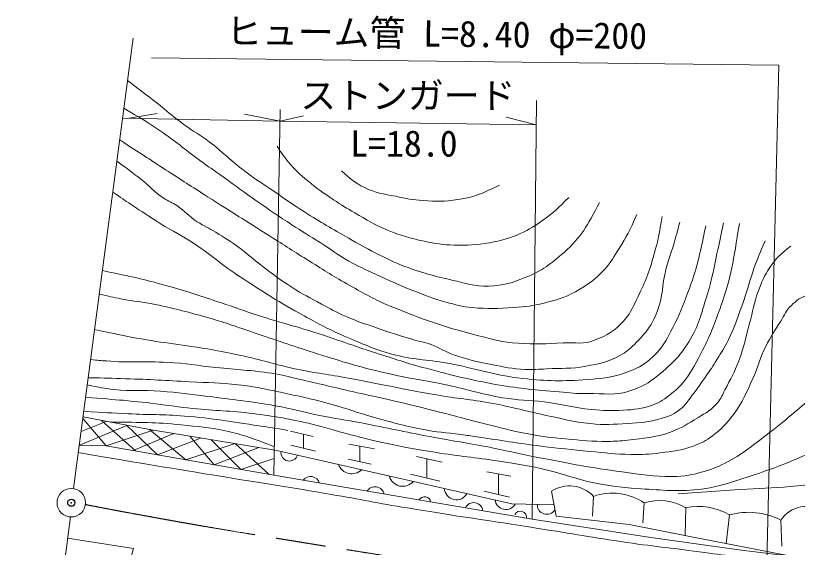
# Model space of a CAD drawing. Units: millimetres, scale not verified. Extents: x 40000 to 680000, y 20000 to 380000.
# Drawn here: x 270545 to 325067, y 303386 to 340479 of the extents above; entities that cross this region are included whole.
import ezdxf
from ezdxf.enums import TextEntityAlignment as Align

# ---------------------------------------------------------------- set-up
doc = ezdxf.new("R2010")
doc.units = ezdxf.units.MM
doc.header["$LTSCALE"] = 1000
doc.header["$PDMODE"] = 32
doc.header["$PDSIZE"] = 500
doc.linetypes.add('CHAIN', pattern=[18.5, 12, -1.5, 3.5, -1.5])
doc.layers.add('M-BMK', color=2, linetype='CHAIN', lineweight=13)
doc.layers.add('M-WORK', color=1, linetype='Continuous', lineweight=13)
doc.layers.add('M-OTRS', color=6, linetype='Continuous')
doc.styles.add('ＭＳ ゴシック', font='')
doc.styles.get('ＭＳ ゴシック').set_extended_font_data('MS Gothic')

msp = doc.modelspace()

# ---------------------------------------------------------------- linework, layer by layer
at = {"layer": 'M-BMK'}
msp.add_open_spline([(275412, 306371), (277901, 305891), (278544, 305777), (280554, 305411), (284867, 304627), (287297, 304263), (291624, 303554), (295379, 302939), (297489, 302638), (301241, 302007), (304564, 301448), (306416, 301082), (309740, 300531), (312155, 300130), (313513, 299941), (315930, 299555), (318413, 299158), (319803, 298933), (322283, 298520), (324026, 298229), (324996, 298032), (326738, 297745), (333855, 296574), (337853, 295987), (344974, 294841), (348585, 294260), (350603, 293913), (354211, 293317), (360955, 292203), (363061, 291851), (371474, 290452)], degree=3, knots=[0, 0, 0, 0, 1, 1, 1, 2, 2, 2, 3, 3, 3, 4, 4, 4, 5, 5, 5, 6, 6, 6, 7, 7, 7, 8, 8, 8, 9, 9, 9, 10, 10, 10, 10], dxfattribs=at)
at = {"layer": 'M-OTRS'}
msp.add_point((274426, 306501), dxfattribs=at)
at = {"layer": 'M-WORK'}
for p, q in [((274587, 307483), (278740, 338912)), ((306574, 305349), (306879, 334569)), ((289001, 333939), (288560, 308412)), ((288987, 333128), (278001, 333317)), ((288987, 333128), (286517, 333595)), ((288987, 333128), (290612, 333491)), ((306861, 332871), (304767, 333386)), ((306861, 332871), (288987, 333128)), ((274988, 310518), (278309, 311898)), ((275115, 311480), (276857, 312176)), ((276863, 310475), (275232, 312365)), ((278906, 310115), (276524, 312240)), ((278309, 311898), (280430, 309846)), ((276863, 310475), (280127, 311556)), ((278748, 310143), (281570, 311321)), ((279873, 311598), (282407, 309497)), ((289710, 311495), (291295, 311128)), ((283441, 311015), (280430, 309846)), ((282688, 311138), (284391, 309147)), ((284192, 310893), (286260, 308818)), ((290620, 311284), (290616, 310302)), ((285854, 310621), (282407, 309497)), ((287497, 310353), (284391, 309147)), ((285854, 310621), (288222, 308472)), ((289729, 310512), (291455, 310103)), ((293791, 310597), (295568, 310258)), ((294552, 310452), (294552, 309354)), ((298497, 309729), (300282, 309327)), ((288581, 309594), (286260, 308818)), ((293727, 309539), (295336, 309179)), ((299233, 309563), (299229, 308219)), ((303408, 308662), (305094, 308359)), ((298095, 308502), (300134, 307994)), ((304217, 308516), (304220, 307068)), ((303224, 307308), (304981, 306885)), ((308235, 305563), (307914, 307300)), ((310774, 305552), (310848, 306970)), ((314287, 305097), (314382, 306484)), ((317237, 304208), (317281, 306156)), ((274363, 305508), (270545, 276283)), ((320102, 303646), (320339, 305658)), ((323924, 305291), (323983, 303469))]:
    msp.add_line(p, q, dxfattribs=at)
for points in [[(280030, 337531), (323775, 337031), (322929, 302378)], [(278001, 333317), (278322, 333312), (280423, 333651)], [(288761, 310146), (279873, 311598), (275248, 312485)], [(274988, 310518), (276863, 310475), (288560, 308412), (306574, 305349), (314837, 304071), (320980, 303214), (324757, 302738), (317678, 304119)], [(288761, 310146), (305152, 306433), (308088, 306361)], [(316757, 307130), (320709, 307400), (324106, 307590), (325804, 307749), (330565, 308114), (332232, 308035), (335361, 307811)], [(317678, 304119), (313346, 304992), (308235, 305563)], [(274168, 304022), (278768, 303304), (277774, 299836), (276552, 296979), (275060, 295630), (272878, 294145)]]:
    msp.add_lwpolyline(points, dxfattribs=at)
msp.add_circle((274426, 306501), 995, dxfattribs=at)
for centre, radius, start, end in [((289642, 310000), 593, 172.2195, 342.2474), ((293986, 309498), 982, 199.3612, 315.1057), ((291115, 307675), 656, 17.3669, 143.3321), ((297543, 308611), 968, 194.4962, 319.9706), ((295611, 306946), 665, 13.6364, 147.0626), ((309169, 305373), 2300, 43.1163, 123.0636), ((301288, 307547), 846, 183.1977, 331.2692), ((312163, 303249), 3923, 55.5408, 109.5935), ((299070, 306473), 445, 10.0497, 150.6493), ((302492, 305863), 645, 6.354, 154.345), ((304740, 306800), 768, 187.5496, 330.926), ((315464, 303065), 3585, 59.5364, 107.5538), ((305750, 305475), 440, 352.158, 152.6322), ((307590, 306354), 663, 176.9296, 328.2592), ((318147, 301831), 4411, 60.2022, 101.3235), ((325702, 304105), 2137, 54.7749, 146.288), ((321652, 300798), 5034, 63.1763, 105.1208)]:
    msp.add_arc(centre, radius, start, end, dxfattribs=at)
for points, knots in [([(311269, 327433), (310370, 325799), (310043, 325063), (308793, 323962), (307863, 323143), (307284, 322696), (306137, 322227), (305171, 321832), (304578, 321655), (303535, 321613), (302518, 321573), (301958, 321819), (300963, 322037), (299660, 322321), (298936, 322529), (297683, 322989), (296868, 323289), (296439, 323530), (295663, 323920), (294917, 324295), (294515, 324534), (293790, 324946), (292565, 325642), (291883, 326040), (290690, 326787), (289837, 327322), (289383, 327658), (288552, 328226), (287675, 328826), (287166, 329139), (286320, 329782), (285397, 330482), (284974, 330993), (284045, 331686), (283390, 332175), (282971, 332376), (282310, 332857), (281533, 333423), (281141, 333796), (280384, 334388), (279594, 335005), (279339, 335197), (278348, 335948)], [0, 0, 0, 0, 1, 1, 1, 2, 2, 2, 3, 3, 3, 4, 4, 4, 5, 5, 5, 6, 6, 6, 7, 7, 7, 8, 8, 8, 9, 9, 9, 10, 10, 10, 11, 11, 11, 12, 12, 12, 13, 13, 13, 14, 14, 14, 14]), ([(278093, 334016), (279314, 333303), (279658, 333095), (280623, 332445), (281736, 331694), (282292, 331178), (283378, 330390), (284013, 329929), (284376, 329681), (285015, 329226), (285935, 328571), (286444, 328193), (287371, 327547), (288319, 326886), (288849, 326513), (289818, 325882), (290578, 325388), (291022, 325142), (291786, 324655), (292572, 324155), (292969, 323804), (293783, 323350), (294489, 322956), (294910, 322785), (295645, 322447), (296654, 321983), (297214, 321710), (298248, 321304), (299136, 320956), (299634, 320752), (300554, 320500), (301261, 320307), (301659, 320173), (302388, 320112), (303520, 320018), (304163, 320032), (305294, 320126), (306121, 320195), (306593, 320217), (307396, 320423), (308277, 320648), (308792, 320771), (309583, 321220), (310463, 321719), (310955, 322051), (311636, 322800), (312092, 323302), (312266, 323652), (312630, 324225), (313192, 325107), (313338, 325460), (313879, 326595)], [0, 0, 0, 0, 1, 1, 1, 2, 2, 2, 3, 3, 3, 4, 4, 4, 5, 5, 5, 6, 6, 6, 7, 7, 7, 8, 8, 8, 9, 9, 9, 10, 10, 10, 11, 11, 11, 12, 12, 12, 13, 13, 13, 14, 14, 14, 15, 15, 15, 16, 16, 16, 17, 17, 17, 17]), ([(315627, 326477), (315440, 325250), (315363, 324862), (315084, 323853), (314722, 322542), (314412, 321833), (313825, 320605), (313534, 319996), (313366, 319638), (312915, 319134), (312308, 318456), (311812, 318196), (310968, 317854), (310156, 317525), (309611, 317689), (308736, 317643), (307506, 317578), (306812, 317543), (305583, 317621), (304465, 317693), (303855, 317900), (302768, 318172), (300332, 318779), (299003, 319277), (296674, 320214), (295528, 320674), (294942, 321059), (293859, 321653), (292731, 322272), (292134, 322681), (291038, 323356), (289943, 324030), (289342, 324426), (288255, 325113), (286568, 326178), (285621, 326771), (283938, 327842), (282787, 328575), (282146, 328992), (281001, 329732), (279749, 330542), (279357, 330797), (277802, 331812)], [0, 0, 0, 0, 1, 1, 1, 2, 2, 2, 3, 3, 3, 4, 4, 4, 5, 5, 5, 6, 6, 6, 7, 7, 7, 8, 8, 8, 9, 9, 9, 10, 10, 10, 11, 11, 11, 12, 12, 12, 13, 13, 13, 14, 14, 14, 14]), ([(288774, 331379), (289115, 330841), (289235, 330673), (289579, 330258), (290043, 329696), (290363, 329431), (290919, 328960), (291582, 328398), (291988, 328124), (292711, 327641), (293281, 327260), (293606, 327053), (294202, 326713), (295075, 326216), (295550, 325901), (296477, 325518), (297443, 325119), (298015, 324960), (299038, 324745), (299846, 324576), (300308, 324487), (301133, 324470), (302094, 324451), (302642, 324469), (303588, 324640), (304449, 324794), (304936, 324919), (305735, 325274), (306418, 325577), (306766, 325827), (307375, 326258), (308116, 326783), (308358, 327039), (309121, 327793)], [0, 0, 0, 0, 1, 1, 1, 2, 2, 2, 3, 3, 3, 4, 4, 4, 5, 5, 5, 6, 6, 6, 7, 7, 7, 8, 8, 8, 9, 9, 9, 10, 10, 10, 11, 11, 11, 11]), ([(277604, 330319), (278407, 329741), (278624, 329584), (279257, 329087), (279903, 328579), (280192, 328200), (280876, 327743), (281219, 327514), (281450, 327449), (281796, 327225), (282386, 326843), (282614, 326486), (283203, 326103), (283697, 325783), (284013, 325669), (284515, 325363), (285170, 324964), (285538, 324738), (286155, 324283), (286821, 323793), (287147, 323459), (287806, 322961), (288575, 322380), (289005, 322051), (289816, 321532), (290598, 321033), (291064, 320798), (291880, 320358), (292520, 320012), (292875, 319805), (293541, 319511), (294173, 319233), (294539, 319105), (295191, 318877), (296320, 318482), (296955, 318264), (298101, 317924), (298652, 317761), (298978, 317726), (299519, 317533), (300151, 317307), (300452, 317047), (301085, 316824), (302091, 316470), (302685, 316357), (303730, 316147), (304643, 315963), (305159, 315843), (306090, 315798), (306668, 315769), (306993, 315811), (307571, 315840), (308646, 315894), (309263, 315822), (310322, 316020), (311276, 316198), (311834, 316316), (312692, 316771), (313129, 317003), (313343, 317197), (313697, 317543), (314141, 317978), (314387, 318234), (314734, 318750), (315097, 319290), (315231, 319644), (315432, 320263), (315695, 321069), (315624, 321573), (315813, 322400), (316048, 323425), (316296, 323968), (316575, 324982), (316693, 325411), (316732, 325549), (316871, 326082)], [0, 0, 0, 0, 1, 1, 1, 2, 2, 2, 3, 3, 3, 4, 4, 4, 5, 5, 5, 6, 6, 6, 7, 7, 7, 8, 8, 8, 9, 9, 9, 10, 10, 10, 11, 11, 11, 12, 12, 12, 13, 13, 13, 14, 14, 14, 15, 15, 15, 16, 16, 16, 17, 17, 17, 18, 18, 18, 19, 19, 19, 20, 20, 20, 21, 21, 21, 22, 22, 22, 23, 23, 23, 24, 24, 24, 25, 25, 25, 25]), ([(293277, 329651), (293915, 329065), (294184, 328839), (294871, 328487), (295660, 328083), (296189, 328056), (297057, 327874), (297794, 327719), (298211, 327626), (298962, 327577), (299908, 327516), (300451, 327506), (301388, 327648), (302577, 327828), (303050, 328078), (304302, 328643)], [0, 0, 0, 0, 1, 1, 1, 2, 2, 2, 3, 3, 3, 4, 4, 4, 5, 5, 5, 5]), ([(318686, 325807), (318193, 323597), (318093, 322895), (317416, 321125), (317052, 320173), (316868, 319626), (316385, 318728), (315995, 318005), (315833, 317539), (315258, 316951), (314581, 316259), (314091, 315927), (313179, 315602), (312146, 315234), (311511, 315173), (310417, 315094), (308661, 314966), (307659, 314976), (305910, 315173), (303829, 315408), (302716, 315860), (300656, 316237), (299149, 316512), (298259, 316455), (296784, 316872), (295451, 317248), (294738, 317576), (293467, 318125), (292339, 318613), (291734, 318947), (290658, 319538), (288875, 320516), (287909, 321128), (286214, 322252), (284933, 323100), (284303, 323702), (283024, 324553), (282116, 325157), (281549, 325400), (280627, 325982), (279832, 326483), (279393, 326776), (278611, 327299), (278105, 327637), (277945, 327745), (277321, 328171)], [0, 0, 0, 0, 1, 1, 1, 2, 2, 2, 3, 3, 3, 4, 4, 4, 5, 5, 5, 6, 6, 6, 7, 7, 7, 8, 8, 8, 9, 9, 9, 10, 10, 10, 11, 11, 11, 12, 12, 12, 13, 13, 13, 14, 14, 14, 15, 15, 15, 15]), ([(321027, 325970), (320573, 323278), (320500, 322385), (319728, 320214), (319291, 318987), (319056, 318287), (318448, 317135), (317995, 316278), (317786, 315760), (317188, 314997), (316887, 314613), (316682, 314423), (316300, 314119), (315823, 313741), (315539, 313519), (314966, 313315), (314199, 313042), (313727, 313000), (312914, 312955), (312051, 312908), (311563, 312931), (310702, 313008), (309402, 313125), (308697, 313378), (307401, 313537), (306280, 313675), (305638, 313640), (304523, 313823), (303005, 314072), (302187, 314378), (300682, 314701), (298854, 315094), (297802, 315189), (295985, 315632), (294142, 316082), (293129, 316410), (291319, 316976), (289688, 317486), (288793, 317826), (287171, 318362), (285945, 318767), (285272, 319040), (284028, 319388), (282576, 319796), (281759, 320019), (280283, 320330), (279357, 320525), (278819, 320534), (277892, 320722), (277299, 320841), (277101, 320883), (276381, 321056)], [0, 0, 0, 0, 1, 1, 1, 2, 2, 2, 3, 3, 3, 4, 4, 4, 5, 5, 5, 6, 6, 6, 7, 7, 7, 8, 8, 8, 9, 9, 9, 10, 10, 10, 11, 11, 11, 12, 12, 12, 13, 13, 13, 14, 14, 14, 15, 15, 15, 16, 16, 16, 17, 17, 17, 17]), ([(276596, 322689), (278752, 322240), (279360, 322123), (281100, 321637), (282571, 321226), (283378, 320938), (284830, 320462), (285870, 320122), (286438, 319891), (287480, 319558), (288979, 319079), (289838, 318876), (291337, 318399), (293031, 317860), (293960, 317494), (295654, 316955), (297025, 316518), (297785, 316242), (299177, 315876), (301103, 315369), (302184, 315080), (304145, 314733), (305810, 314438), (306762, 314388), (308446, 314241), (309220, 314173), (309654, 314097), (310430, 314114), (311610, 314139), (312333, 313924), (313445, 314320), (314240, 314603), (314686, 314828), (315334, 315368), (316367, 316227), (316943, 316778), (317620, 317939), (318276, 319066), (318406, 319820), (318794, 321065), (319130, 322146), (319215, 322780), (319461, 323885), (319646, 324718), (319703, 324986), (319916, 326023)], [0, 0, 0, 0, 1, 1, 1, 2, 2, 2, 3, 3, 3, 4, 4, 4, 5, 5, 5, 6, 6, 6, 7, 7, 7, 8, 8, 8, 9, 9, 9, 10, 10, 10, 11, 11, 11, 12, 12, 12, 13, 13, 13, 14, 14, 14, 15, 15, 15, 15]), ([(324607, 324407), (323896, 323816), (323606, 323590), (323147, 322916), (322736, 322312), (322589, 321917), (322332, 321233), (322016, 320391), (321970, 319878), (321729, 319011), (321446, 317993), (321373, 317393), (320989, 316408), (320667, 315585), (320426, 315149), (320015, 314366), (319829, 314010), (319756, 313785), (319497, 313478), (319062, 312961), (318698, 312782), (318121, 312430), (317403, 311992), (317006, 311717), (316217, 311425), (315101, 311012), (314400, 311032), (313222, 310864), (312698, 310789), (312398, 310788), (311868, 310779), (310705, 310761), (310054, 310846), (308895, 310949), (307831, 311043), (307236, 311123), (306186, 311319), (305077, 311526), (304468, 311705), (303372, 311975), (301954, 312325), (301170, 312561), (299753, 312917), (298458, 313242), (297732, 313421), (296431, 313721), (295499, 313936), (294973, 314040), (294040, 314250), (292562, 314583), (291741, 314798), (290262, 315128), (289544, 315288), (289149, 315423), (288421, 315530), (286904, 315753), (286042, 315773), (284517, 315932), (283198, 316070), (282466, 316224), (281142, 316292), (279478, 316378), (278539, 316260), (276878, 316387), (276447, 316420), (276301, 316426), (275776, 316483)], [0, 0, 0, 0, 1, 1, 1, 2, 2, 2, 3, 3, 3, 4, 4, 4, 5, 5, 5, 6, 6, 6, 7, 7, 7, 8, 8, 8, 9, 9, 9, 10, 10, 10, 11, 11, 11, 12, 12, 12, 13, 13, 13, 14, 14, 14, 15, 15, 15, 16, 16, 16, 17, 17, 17, 18, 18, 18, 19, 19, 19, 20, 20, 20, 21, 21, 21, 22, 22, 22, 22]), ([(276055, 318592), (277269, 318316), (277600, 318253), (278595, 318059), (280665, 317655), (281851, 317583), (283930, 317228), (284939, 317056), (285501, 316938), (286501, 316721), (287936, 316408), (288713, 316115), (290151, 315816), (291543, 315526), (292340, 315454), (293738, 315197), (294891, 314985), (295533, 314841), (296685, 314620), (297936, 314380), (298634, 314230), (299891, 314017), (301378, 313765), (302227, 313720), (303710, 313446), (305184, 313174), (305989, 312923), (307456, 312620), (308692, 312366), (309374, 312143), (310630, 312017), (311638, 311916), (312212, 311965), (313222, 312028), (314148, 312086), (314680, 312122), (315571, 312377), (316152, 312543), (316484, 312689), (316957, 313065), (317251, 313298), (317351, 313499), (317582, 313795), (318012, 314348), (318242, 314667), (318640, 315245), (318976, 315734), (319164, 316009), (319476, 316514), (319785, 317016), (319984, 317284), (320237, 317816), (320741, 318873), (320941, 319503), (321327, 320609), (321628, 321469), (321723, 321976), (322036, 322831), (322319, 323602), (322429, 323861), (322830, 324778)], [0, 0, 0, 0, 1, 1, 1, 2, 2, 2, 3, 3, 3, 4, 4, 4, 5, 5, 5, 6, 6, 6, 7, 7, 7, 8, 8, 8, 9, 9, 9, 10, 10, 10, 11, 11, 11, 12, 12, 12, 13, 13, 13, 14, 14, 14, 15, 15, 15, 16, 16, 16, 17, 17, 17, 18, 18, 18, 19, 19, 19, 20, 20, 20, 20]), ([(275609, 315216), (276872, 315194), (277199, 315184), (278219, 315152), (279972, 315097), (280953, 315035), (282705, 314940), (284016, 314870), (284755, 314879), (286059, 314729), (287415, 314573), (288162, 314386), (289498, 314104), (290725, 313845), (291410, 313684), (292619, 313353), (293754, 313042), (294363, 312777), (295497, 312464), (296807, 312104), (297541, 311895), (298872, 311629), (299927, 311417), (300536, 311406), (301602, 311258), (302032, 311198), (302273, 311162), (302703, 311100), (304471, 310844), (305457, 310660), (307231, 310444), (308539, 310284), (309273, 310207), (310585, 310084), (311703, 309979), (312330, 309885), (313453, 309872), (314255, 309863), (314711, 309862), (315505, 309978), (316416, 310110), (316953, 310124), (317812, 310454), (318367, 310668), (318681, 310814), (319156, 311174), (319801, 311662), (320121, 312006), (320605, 312655), (321274, 313552), (321498, 314159), (321970, 315173), (322366, 316024), (322432, 316570), (322859, 317406), (323222, 318117), (323478, 318488), (323906, 319162), (324184, 319599), (324268, 319909), (324647, 320262), (325023, 320614), (325263, 320823), (325754, 320978), (326248, 321134), (326556, 321099), (327073, 321098), (327825, 321097), (328235, 320938), (328978, 320823), (329278, 320777), (329452, 320771), (329745, 320689), (330680, 320428), (331158, 320143), (332046, 319753), (333522, 319105), (334330, 318701), (335792, 318023), (336989, 317468), (337639, 317109), (338855, 316594), (340273, 315994), (341090, 315710), (342537, 315182), (344150, 314593), (345047, 314235), (346695, 313754), (348522, 313219), (349530, 312759), (351425, 312579), (352789, 312450), (353566, 312544), (354932, 312643), (356874, 312782), (357959, 312910), (359884, 313198), (361541, 313446), (362489, 313521), (364106, 313960), (365733, 314402), (366598, 314805), (368169, 315420), (369775, 316049), (370302, 316286), (372232, 317150)], [0, 0, 0, 0, 1, 1, 1, 2, 2, 2, 3, 3, 3, 4, 4, 4, 5, 5, 5, 6, 6, 6, 7, 7, 7, 8, 8, 8, 9, 9, 9, 10, 10, 10, 11, 11, 11, 12, 12, 12, 13, 13, 13, 14, 14, 14, 15, 15, 15, 16, 16, 16, 17, 17, 17, 18, 18, 18, 19, 19, 19, 20, 20, 20, 21, 21, 21, 22, 22, 22, 23, 23, 23, 24, 24, 24, 25, 25, 25, 26, 26, 26, 27, 27, 27, 28, 28, 28, 29, 29, 29, 30, 30, 30, 31, 31, 31, 32, 32, 32, 33, 33, 33, 34, 34, 34, 35, 35, 35, 35]), ([(275543, 314715), (276416, 314528), (276684, 314489), (277424, 314396), (278673, 314238), (279391, 314388), (280645, 314285), (281932, 314179), (282649, 314077), (283931, 313920), (285775, 313693), (286814, 313592), (288644, 313270), (289864, 313056), (290525, 312829), (291739, 312587), (292876, 312360), (293521, 312277), (294660, 312063), (296535, 311710), (297577, 311463), (299453, 311111), (301080, 310805), (302001, 310679), (303627, 310365), (304983, 310103), (305729, 309888), (307087, 309635), (309331, 309215), (310584, 308945), (312848, 308651), (314212, 308473), (314980, 308322), (316355, 308333), (317228, 308340), (317723, 308441), (318562, 308682), (319245, 308879), (319619, 309041), (320244, 309381), (321437, 310030), (322007, 310558), (323101, 311365), (324519, 312410), (325158, 313214), (326656, 314142), (327407, 314607), (327876, 314824), (328735, 315031), (329856, 315301), (330538, 315123), (331687, 315031), (332847, 314938), (333508, 314896), (334639, 314618), (336040, 314274), (336771, 313895), (338131, 313412), (339700, 312855), (340541, 312435), (342130, 311936), (342643, 311775), (342814, 311717), (343447, 311539)], [0, 0, 0, 0, 1, 1, 1, 2, 2, 2, 3, 3, 3, 4, 4, 4, 5, 5, 5, 6, 6, 6, 7, 7, 7, 8, 8, 8, 9, 9, 9, 10, 10, 10, 11, 11, 11, 12, 12, 12, 13, 13, 13, 14, 14, 14, 15, 15, 15, 16, 16, 16, 17, 17, 17, 18, 18, 18, 19, 19, 19, 20, 20, 20, 21, 21, 21, 21]), ([(340800, 310142), (339356, 310245), (338897, 310285), (337702, 310527), (336404, 310791), (335758, 311271), (334452, 311492), (333281, 311689), (332601, 311768), (331417, 311670), (330132, 311564), (329427, 311325), (328203, 310920), (326750, 310439), (326020, 309948), (324596, 309385), (323452, 308932), (322807, 308681), (321633, 308313), (320380, 307922), (319684, 307627), (318383, 307456), (316848, 307255), (315965, 307366), (314419, 307456), (313031, 307537), (312248, 307613), (310884, 307885), (309597, 308142), (308924, 308481), (307646, 308778), (306338, 309081), (305591, 309185), (304266, 309397), (302532, 309673), (301547, 309734), (299814, 310016), (298448, 310237), (297683, 310369), (296330, 310658), (295382, 310861), (294857, 311005), (293918, 311246), (292761, 311541), (292130, 311775), (290966, 312039), (289474, 312377), (288627, 312529), (287109, 312722), (285468, 312930), (284533, 312903), (282887, 313071), (281880, 313173), (281322, 313284), (280316, 313404), (278413, 313630), (277787, 313666), (275429, 313857)], [0, 0, 0, 0, 1, 1, 1, 2, 2, 2, 3, 3, 3, 4, 4, 4, 5, 5, 5, 6, 6, 6, 7, 7, 7, 8, 8, 8, 9, 9, 9, 10, 10, 10, 11, 11, 11, 12, 12, 12, 13, 13, 13, 14, 14, 14, 15, 15, 15, 16, 16, 16, 17, 17, 17, 18, 18, 18, 19, 19, 19, 19]), ([(275300, 312878), (276802, 312787), (277186, 312766), (278396, 312706), (279926, 312630), (280788, 312668), (282316, 312547), (284360, 312385), (285494, 312172), (287522, 311865), (288310, 311745), (288564, 311709), (289537, 311547)], [0, 0, 0, 0, 1, 1, 1, 2, 2, 2, 3, 3, 3, 4, 4, 4, 4]), ([(277143, 312121), (279488, 312101), (280168, 312126), (282094, 311928), (283295, 311804), (283977, 311769), (285157, 311515), (286537, 311219), (287039, 311007), (288595, 310404)], [0, 0, 0, 0, 1, 1, 1, 2, 2, 2, 3, 3, 3, 3]), ([(274919, 309995), (279877, 309161), (281124, 308950), (285103, 308296), (288013, 307817), (289647, 307576), (292555, 307081), (294633, 306728), (295788, 306477), (297869, 306134), (301428, 305548), (303431, 305272), (306995, 304711), (309413, 304331), (310762, 304082), (313184, 303727), (315299, 303417), (316495, 303323), (318612, 303029), (320301, 302794), (321248, 302661), (322929, 302378), (325409, 301961), (326793, 301700), (329262, 301220), (333866, 300324), (336424, 299718), (341022, 298791), (343990, 298193), (345655, 297871), (348624, 297284), (352145, 296588), (354101, 296105), (357639, 295506), (360340, 295049), (361865, 294869), (364575, 294474), (368316, 293930), (370407, 293598), (374156, 293110), (378651, 292523), (381175, 292236), (385678, 291713), (387258, 291530), (388145, 291451), (389725, 291269), (390612, 291166), (391102, 290998), (391995, 290999), (392787, 291000), (393227, 291106), (394010, 291221), (395855, 291491), (396876, 291722), (398708, 292062), (400457, 292387), (401434, 292580), (403181, 292909), (405891, 293418), (407409, 293700), (410120, 294205), (412726, 294690), (414184, 294972), (416793, 295443), (419637, 295956), (421236, 296206), (424078, 296728), (428559, 297552), (431057, 298078), (435537, 298903), (438161, 299385), (439640, 299605), (442266, 300077), (446292, 300800), (448539, 301253), (452567, 301966), (456375, 302640), (458504, 303049), (462328, 303632), (464648, 303986), (465955, 304137), (468277, 304481), (468732, 304549), (468995, 304545), (469440, 304661), (469935, 304790), (470191, 304932), (470668, 305116), (473141, 306069), (473930, 306579), (476783, 308057)], [0, 0, 0, 0, 1, 1, 1, 2, 2, 2, 3, 3, 3, 4, 4, 4, 5, 5, 5, 6, 6, 6, 7, 7, 7, 8, 8, 8, 9, 9, 9, 10, 10, 10, 11, 11, 11, 12, 12, 12, 13, 13, 13, 14, 14, 14, 15, 15, 15, 16, 16, 16, 17, 17, 17, 18, 18, 18, 19, 19, 19, 20, 20, 20, 21, 21, 21, 22, 22, 22, 23, 23, 23, 24, 24, 24, 25, 25, 25, 26, 26, 26, 27, 27, 27, 28, 28, 28, 29, 29, 29, 30, 30, 30, 30])]:
    msp.add_open_spline(points, degree=3, knots=knots, dxfattribs=at)

# ---------------------------------------------------------------- texts
at = {"layer": 'M-WORK', "style": 'ＭＳ ゴシック'}
msp.add_text('ヒューム管 L=8.40 φ=200', height=1833, rotation=359.345, dxfattribs=at).set_placement((285209, 337936), align=Align.BOTTOM_LEFT)
for s, p in [('ストンガード', (290399, 333443)), ('L=18.0', (293884, 330094))]:
    msp.add_text(s, height=1833, dxfattribs=at).set_placement(p, align=Align.BOTTOM_LEFT)

doc.saveas('drawing.dxf')
